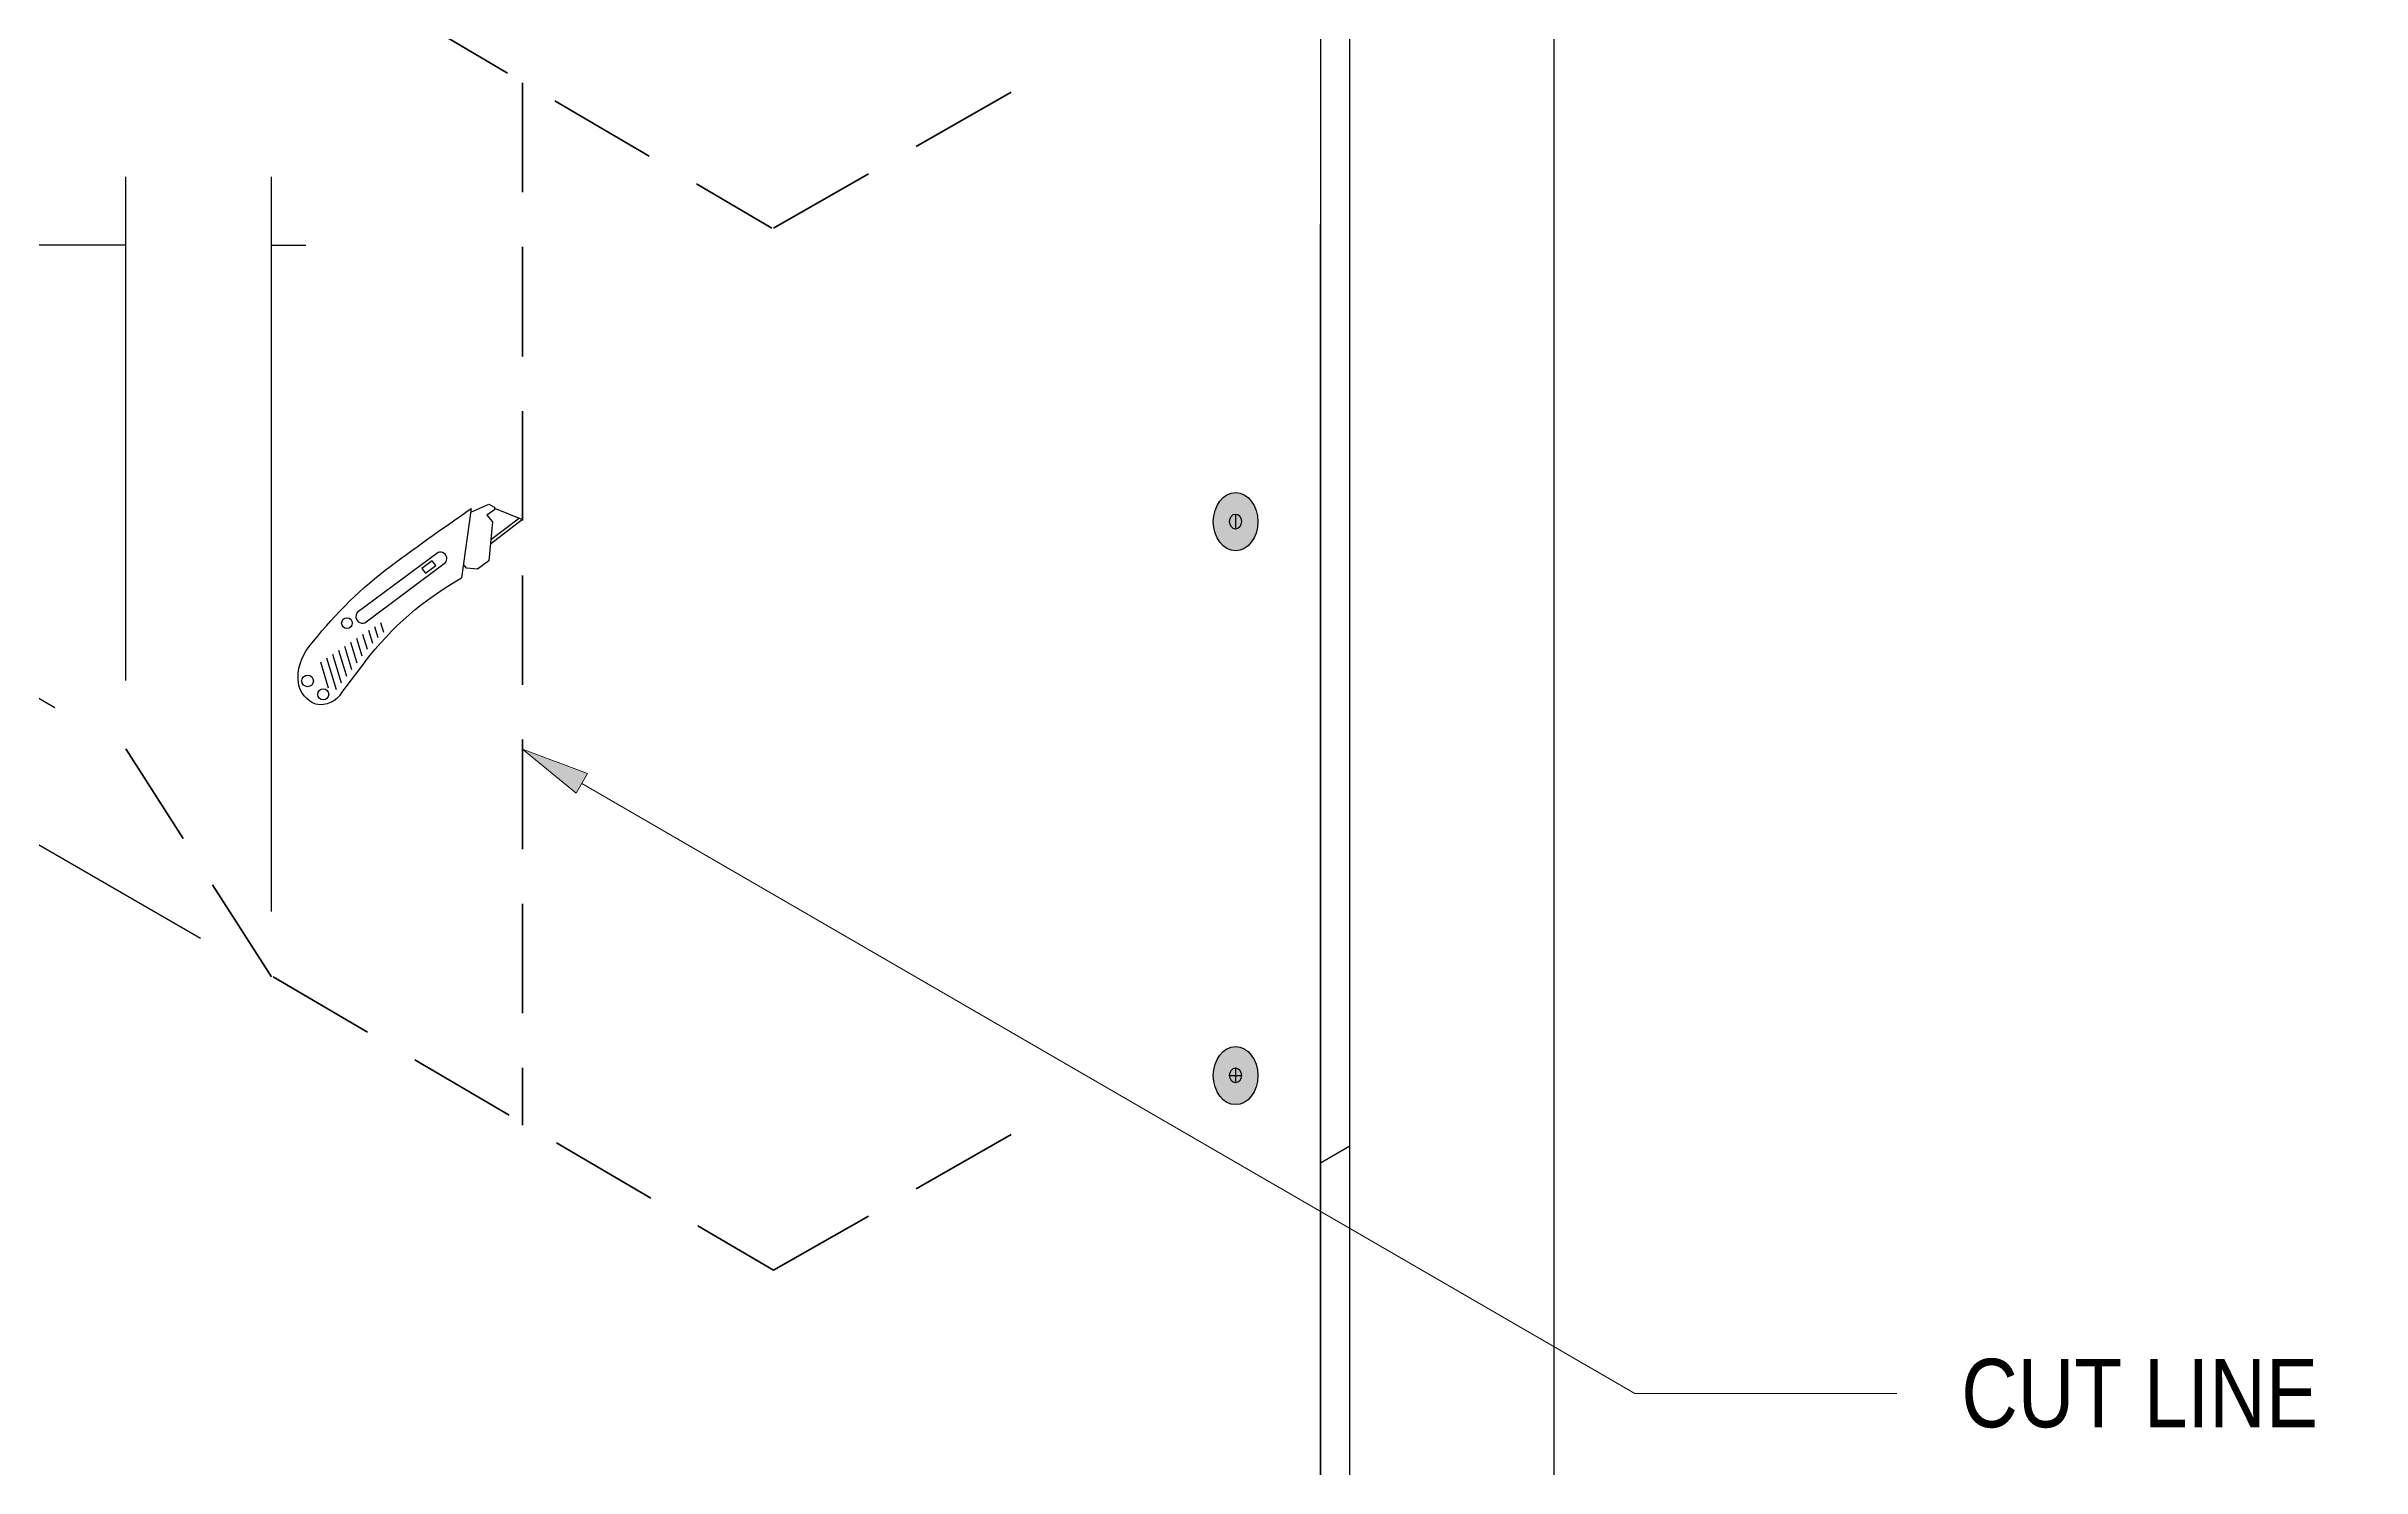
# Model space of a CAD drawing. Extents: x -1279 to 5791, y -3809 to 1769.
# Drawn here: x -3 to 377.9, y 141.4 to 375.2 of the extents above; entities that cross this region are included whole.
import ezdxf

# ---------------------------------------------------------------- set-up
doc = ezdxf.new("R2010")
doc.units = 0
doc.header["$MEASUREMENT"] = 0
for name, pattern in [('AI-Linetype-13', [27, 18, -9]), ('AI-Linetype-15', [27, 18, -9]), ('AI-Linetype-16', [27, 18, -9]), ('AI-Linetype-17', [27, 18, -9]), ('AI-Linetype-18', [27, 18, -9]), ('AI-Linetype-19', [27, 18, -9])]:
    doc.linetypes.add(name, pattern=pattern)
for name, color, linetype, lineweight in [('.ATI-TEXT', 7, 'Continuous', 0), ('0_0', 7, 'Continuous', 0), ('G-ANNO-TTLB', 7, 'Continuous', 0), ('TYVEK', 7, 'Continuous', 0)]:
    doc.layers.add(name, color=color, linetype=linetype, lineweight=lineweight)

# ---------------------------------------------------------------- blocks, each defined once
blk = doc.blocks.new('Block_35')
at = {"layer": '.ATI-TEXT', "true_color": 0x000000, "transparency": 33554687}
h = blk.add_hatch(color=18, dxfattribs=at)
h.dxf.hatch_style = 2
h.paths.add_polyline_path([(84.14, 252.34), (75.34, 259.59), (86.02, 255.58)])
at = {"layer": '.ATI-TEXT', "color": 18, "lineweight": 0, "true_color": 0x000000}
for p, q in [((85.08, 253.96), (258.35, 153.66)), ((258.35, 153.66), (301.41, 153.66))]:
    blk.add_line(p, q, dxfattribs=at)
at = {"layer": '.ATI-TEXT'}
blk.add_lwpolyline([(84.14, 252.34), (75.34, 259.59), (86.02, 255.58), (86.02, 255.58)], close=True, dxfattribs=at)
at = {"layer": '.ATI-TEXT', "insert": (312.04, 147.93), "char_height": 0.2, "attachment_point": 7}
blk.add_mtext('\\C18;\\c0;\\FArial Narrow|b0|i0|c1;\\H11.249999;\\W1.000000;CUT LINE', dxfattribs=at)
blk = doc.blocks.new('Block_115')
at = {"layer": 'TYVEK', "true_color": 0x003b71, "transparency": 33554687}
h = blk.add_hatch(color=156, dxfattribs=at)
h.dxf.hatch_style = 2
edge = h.paths.add_edge_path()
edge.add_ellipse((192.64, 297), major_axis=(0, 4.78), ratio=0.766948, start_angle=0, end_angle=360)
h = blk.add_hatch(color=156, dxfattribs=at)
h.dxf.hatch_style = 2
edge = h.paths.add_edge_path()
edge.add_ellipse((192.64, 205.92), major_axis=(0, 4.78), ratio=0.766948, start_angle=0, end_angle=360)
at = {"layer": 'TYVEK', "color": 18, "lineweight": 25, "true_color": 0x080808}
for p, q in [((192.64, 298.26), (192.64, 295.79)), ((191.66, 205.95), (193.61, 205.95)), ((192.64, 207.18), (192.64, 204.72))]:
    blk.add_line(p, q, dxfattribs=at)
at = {"layer": 'TYVEK', "color": 18, "lineweight": 25, "true_color": 0x000000}
for centre in [(192.64, 297), (192.64, 205.92)]:
    blk.add_ellipse(centre, major_axis=(0, 4.78), ratio=0.766948, dxfattribs=at)
at = {"layer": 'TYVEK', "color": 18, "lineweight": 25, "true_color": 0x080808}
for centre in [(192.64, 297.03), (192.64, 205.95)]:
    blk.add_ellipse(centre, major_axis=(0, 1.23), ratio=0.788846, dxfattribs=at)
blk = doc.blocks.new('Block_120')
at = {"layer": 'TYVEK', "color": 1, "lineweight": 25, "true_color": 0xff0000}
for p, q in [((-120.14, 334.96), (-120.14, 348.46)), ((-1.62, 266.39), (-133.64, 342.77)), ((22.36, 228.44), (-133.64, 318.68)), ((-120.14, 310.88), (-120.14, 304.13))]:
    blk.add_line(p, q, dxfattribs=at)
at = {"layer": 'TYVEK', "insert": (-93.12, 341.66), "char_height": 0.2, "attachment_point": 7, "rotation": 0.9999}
blk.add_mtext('\\C1;\\c255;\\FArial Narrow|b0|i0|c1;\\H13.500034;\\W1.000002;8"', dxfattribs=at)
blk = doc.blocks.new('Block_121')
at = {"layer": 'TYVEK', "color": 1, "lineweight": 25, "true_color": 0xff0000}
for p, q in [((10.06, 270.88), (10.06, 353.74)), ((34.05, 232.93), (34.05, 353.74)), ((10.06, 342.49), (-68.69, 342.49)), ((34.05, 342.49), (39.68, 342.49))]:
    blk.add_line(p, q, dxfattribs=at)

msp = doc.modelspace()

# ---------------------------------------------------------------- hatches: boundary and pattern name
at = {"layer": 'G-ANNO-TTLB', "true_color": 0xff00ff, "transparency": 33554687}
h = msp.add_hatch(color=6, dxfattribs=at)
edge = h.paths.add_edge_path()
edge.add_spline(control_points=[(1773.02, -796.5), (1773.02, -796.5), (-1156.5, -796.5), (-1156.5, -796.5), (-1156.5, -796.5), (-1156.5, 1660.5), (-1156.5, 1660.5), (-1156.5, 1660.5), (1773.02, 1660.5), (1773.02, 1660.5), (1773.02, 1660.5), (1773.02, -796.5), (1773.02, -796.5)], knot_values=[0, 0, 0, 0, 1, 1, 1, 2, 2, 2, 3, 3, 3, 4, 4, 4, 4], degree=3, periodic=0)
edge = h.paths.add_edge_path()
edge.add_spline(control_points=[(-1147.5, 1651.5), (-1147.5, 1651.5), (-1147.5, -787.5), (-1147.5, -787.5), (-1147.5, -787.5), (1764.02, -787.5), (1764.02, -787.5), (1764.02, -787.5), (1764.02, 1651.5), (1764.02, 1651.5), (1764.02, 1651.5), (-1147.5, 1651.5), (-1147.5, 1651.5)], knot_values=[0, 0, 0, 0, 1, 1, 1, 2, 2, 2, 3, 3, 3, 4, 4, 4, 4], degree=3, periodic=0)
edge.add_line((-1147.5, 1651.5), (-1147.5, 1651.5))

# ---------------------------------------------------------------- linework, layer by layer
at = {"layer": '0_0', "color": 18, "lineweight": 25, "true_color": 0x000000}
for p, q in [((66.91, 299.16), (65.32, 287.77)), ((74.84, 297.56), (70.13, 294.01)), ((49.01, 278.49), (49.75, 276.04)), ((50, 279.14), (50.63, 277.04)), ((50.99, 279.79), (51.54, 277.94)), ((51.97, 280.44), (52.45, 278.85)), ((43.09, 274.59), (44.65, 269.4)), ((44.08, 275.24), (45.5, 270.51)), ((45.06, 275.89), (46.35, 271.61)), ((46.05, 276.54), (47.2, 272.72)), ((47.04, 277.19), (48.05, 273.82)), ((48.03, 277.84), (48.9, 274.93)), ((42.1, 273.94), (43.38, 269.7)), ((49.45, 273.99), (45.55, 268.89))]:
    msp.add_line(p, q, dxfattribs=at)
for points in [[(66.83, 298.58), (69.79, 299.88), (70.72, 299.39), (70.75, 298.95), (69.48, 298.06), (70.42, 296.96), (69.81, 290.55), (67.95, 289.2), (66.1, 289.34), (65.63, 289.98)], [(70.73, 299.25), (75.34, 297.36), (70.07, 293.33)]]:
    msp.add_lwpolyline(points, dxfattribs=at)
msp.add_lwpolyline([(60.45, 290.58), (58.76, 289.32), (59.35, 288.52), (61.05, 289.78)], close=True, dxfattribs=at)
for centre, radius in [((46.45, 280.33), 0.877), ((39.98, 270.82), 0.95), ((42.54, 268.61), 0.903)]:
    msp.add_circle(centre, radius, dxfattribs=at)
for points in [[(52.71, 289.01), (57.37, 292.49), (62.1, 295.88), (66.91, 299.16)], [(40.25, 276.47), (43.86, 281.16), (48.04, 285.37), (52.71, 289.01)], [(49.45, 273.99), (53.75, 279.62), (59.15, 284.3), (65.32, 287.77)], [(38.48, 270.46), (38.21, 272.63), (38.85, 274.8), (40.25, 276.47)], [(41.35, 266.99), (39.83, 267.54), (38.73, 268.87), (38.48, 270.46)], [(45.55, 268.89), (44.71, 267.42), (43.01, 266.65), (41.35, 266.99)]]:
    msp.add_open_spline(points, degree=3, dxfattribs=at)
msp.add_open_spline([(62.67, 290.28), (62.67, 290.28), (49.38, 280.39), (49.38, 280.39), (49.02, 280.25), (48.62, 280.31), (48.32, 280.55), (47.86, 280.91), (47.78, 281.59), (48.14, 282.05), (48.14, 282.05), (61.43, 291.94), (61.43, 291.94), (61.76, 292.06), (62.13, 292), (62.42, 291.8), (62.91, 291.45), (63.02, 290.77), (62.67, 290.28)], degree=3, knots=[0, 0, 0, 0, 1, 1, 1, 2, 2, 2, 3, 3, 3, 4, 4, 4, 5, 5, 5, 6, 6, 6, 6], dxfattribs=at)
at = {"layer": 'G-ANNO-TTLB'}
for points in [[(1773.02, -796.5), (1773.02, -796.5), (-1156.5, -796.5), (-1156.5, -796.5), (-1156.5, -796.5), (-1156.5, 1660.5), (-1156.5, 1660.5), (-1156.5, 1660.5), (1773.02, 1660.5), (1773.02, 1660.5), (1773.02, 1660.5), (1773.02, -796.5), (1773.02, -796.5)], [(-1147.5, 1651.5), (-1147.5, 1651.5), (-1147.5, -787.5), (-1147.5, -787.5), (-1147.5, -787.5), (1764.02, -787.5), (1764.02, -787.5), (1764.02, -787.5), (1764.02, 1651.5), (1764.02, 1651.5), (1764.02, 1651.5), (-1147.5, 1651.5), (-1147.5, 1651.5)]]:
    msp.add_open_spline(points, degree=3, knots=[0, 0, 0, 0, 1, 1, 1, 2, 2, 2, 3, 3, 3, 4, 4, 4, 4], dxfattribs=at)
at = {"layer": 'TYVEK', "color": 33, "lineweight": 25, "true_color": 0xcc9966}
msp.add_line((245.07, 1.7), (245.07, 426.06), dxfattribs=at)
at = {"layer": 'TYVEK', "color": 2, "lineweight": 25, "true_color": 0xffff00}
for p, q in [((211.45, -17.87), (211.45, 406.5)), ((206.64, -20.65), (206.64, 345.94)), ((211.45, 194.32), (206.64, 191.53))]:
    msp.add_line(p, q, dxfattribs=at)
at = {"layer": 'TYVEK', "color": 18, "lineweight": 25, "true_color": 0x000000}
msp.add_line((206.64, 403.71), (206.64, -20.65), dxfattribs=at)
at = {"layer": 'TYVEK', "color": 18, "linetype": 'AI-Linetype-17', "lineweight": 60, "true_color": 0x000000}
msp.add_line((34.05, 393.54), (116.37, 345.29), dxfattribs=at)
at = {"layer": 'TYVEK', "color": 18, "linetype": 'AI-Linetype-16', "lineweight": 60, "true_color": 0x000000}
msp.add_line((75.34, 369.18), (75.34, 197.79), dxfattribs=at)
at = {"layer": 'TYVEK', "color": 18, "linetype": 'AI-Linetype-13', "lineweight": 60, "true_color": 0x000000}
msp.add_line((116.63, 345.29), (157.14, 368.43), dxfattribs=at)
at = {"layer": 'TYVEK', "color": 18, "linetype": 'AI-Linetype-18', "lineweight": 60, "true_color": 0x000000}
msp.add_line((34.05, 222.15), (10.06, 259.63), dxfattribs=at)
at = {"layer": 'TYVEK', "color": 18, "linetype": 'AI-Linetype-19', "lineweight": 60, "true_color": 0x000000}
msp.add_line((34.31, 222.15), (116.63, 173.9), dxfattribs=at)
at = {"layer": 'TYVEK', "color": 18, "linetype": 'AI-Linetype-15', "lineweight": 60, "true_color": 0x000000}
msp.add_line((116.63, 173.9), (157.14, 197.04), dxfattribs=at)

# ---------------------------------------------------------------- block references
at = {"layer": '.ATI-TEXT'}
msp.add_blockref('Block_35', (0, 0), dxfattribs=at)
at = {"layer": 'TYVEK'}
for name in ['Block_115', 'Block_120', 'Block_121']:
    msp.add_blockref(name, (0, 0), dxfattribs=at)

doc.saveas('drawing.dxf')
